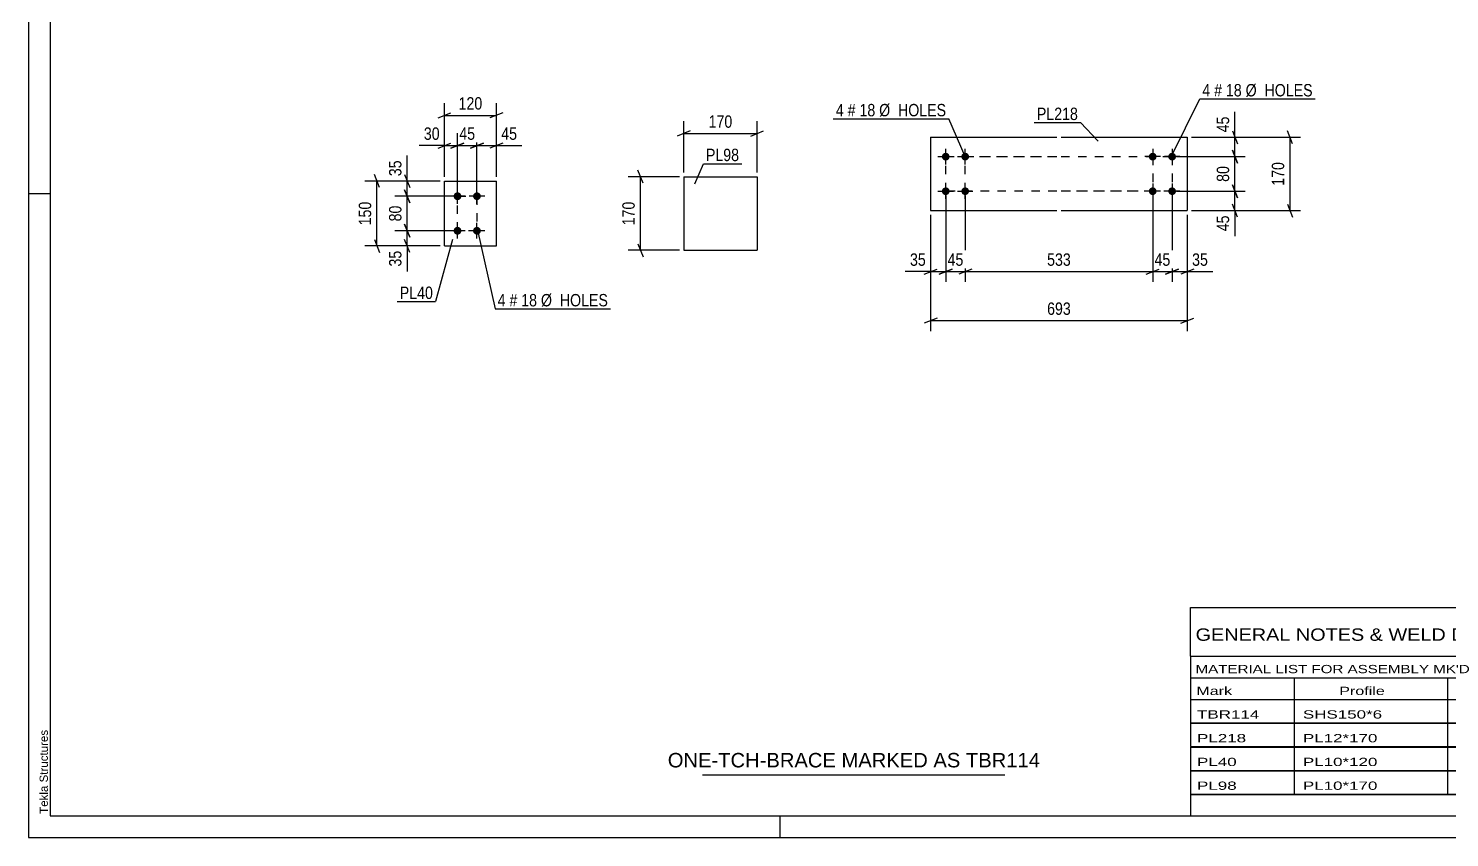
# Model space of a CAD drawing. Header units: millimetres. Extents: x 0 to 594, y 0 to 420.
# Drawn here: x 0 to 328.9, y 0 to 187.3 of the extents above; entities that cross this region are included whole.
import ezdxf

# ---------------------------------------------------------------- set-up
doc = ezdxf.new("R2010")
doc.units = ezdxf.units.MM
doc.linetypes.add('DXK_LINE_DOT2', pattern=[3.9198, 1.9599, -1.9599])
doc.styles.add('Arial', font='ARIAL.TTF', dxfattribs={"height": 0.2})
doc.styles.add('Arial Narrow', font='ARIALN.TTF', dxfattribs={"height": 0.2})

# ---------------------------------------------------------------- blocks, each defined once
blk = doc.blocks.new('Unknown-580870984-1129')
at = {"color": 5, "linetype": 'Continuous'}
for p, q in [((0, 420), (0, 0)), ((5, 415), (5, 5)), ((5, 149), (0, 149)), ((5, 5), (589, 5)), ((174, 0), (174, 5)), ((0, 0), (594, 0))]:
    blk.add_line(p, q, dxfattribs=at)
at = {"color": 174, "linetype": 'Continuous', "style": 'Arial'}
blk.add_text('Tekla Structures', height=1.9102, rotation=90, dxfattribs=at).set_placement((4.5, 5.5))
blk = doc.blocks.new('Part-580870984-3525 - 3524')
at = {"color": 2, "linetype": 'Continuous'}
for p, q in [((208.83, 162.14), (208.83, 145.14)), ((208.83, 162.14), (238.03, 162.14)), ((239.03, 162.14), (268.23, 162.14)), ((268.23, 162.14), (268.23, 145.14)), ((208.83, 145.14), (238.03, 145.14)), ((239.03, 145.14), (268.23, 145.14))]:
    blk.add_line(p, q, dxfattribs=at)
blk = doc.blocks.new('Bolt-580870984-3526 - 3524')
at = {"linetype": 'Continuous'}
for points in [[(260.23, 156.74, -1), (260.23, 158.54, -1)], [(264.73, 156.74, -1), (264.73, 158.54, -1)], [(260.23, 148.74, -1), (260.23, 150.54, -1)], [(264.73, 148.74, -1), (264.73, 150.54, -1)]]:
    blk.add_hatch(color=1, dxfattribs=at).paths.add_polyline_path(points)
at = {"color": 1, "linetype": 'Continuous'}
for p, q in [((260.23, 159.44), (260.23, 155.84)), ((264.73, 159.44), (264.73, 155.84)), ((262.03, 157.64), (258.43, 157.64)), ((266.53, 157.64), (262.93, 157.64)), ((260.23, 151.44), (260.23, 147.84)), ((264.73, 151.44), (264.73, 147.84)), ((262.03, 149.64), (258.43, 149.64)), ((266.53, 149.64), (262.93, 149.64))]:
    blk.add_line(p, q, dxfattribs=at)
blk = doc.blocks.new('Bolt-580870984-3527 - 3524')
at = {"linetype": 'Continuous'}
for points in [[(212.33, 158.54, -1), (212.33, 156.74, -1)], [(216.83, 158.54, -1), (216.83, 156.74, -1)], [(212.33, 150.54, -1), (212.33, 148.74, -1)], [(216.83, 150.54, -1), (216.83, 148.74, -1)]]:
    blk.add_hatch(color=1, dxfattribs=at).paths.add_polyline_path(points)
at = {"color": 1, "linetype": 'Continuous'}
for p, q in [((212.33, 155.84), (212.33, 159.44)), ((216.83, 155.84), (216.83, 159.44)), ((210.53, 157.64), (214.13, 157.64)), ((215.03, 157.64), (218.63, 157.64)), ((212.33, 147.84), (212.33, 151.44)), ((216.83, 147.84), (216.83, 151.44)), ((210.53, 149.64), (214.13, 149.64)), ((215.03, 149.64), (218.63, 149.64))]:
    blk.add_line(p, q, dxfattribs=at)
blk = doc.blocks.new('Part-580870984-2165 - 2159')
at = {"color": 2, "linetype": 'Continuous'}
for p, q in [((96.31, 136.98), (96.31, 151.98)), ((96.31, 151.98), (108.31, 151.98)), ((108.31, 136.98), (108.31, 151.98)), ((96.31, 136.98), (96.31, 136.98)), ((96.31, 136.98), (108.31, 136.98)), ((108.31, 136.98), (108.31, 136.98))]:
    blk.add_line(p, q, dxfattribs=at)
at = {"color": 7, "linetype": 'DXK_LINE_DOT2'}
for p, q in [((96.31, 151.98), (108.31, 151.98)), ((96.31, 136.98), (96.31, 136.98)), ((96.31, 136.98), (108.31, 136.98)), ((108.31, 136.98), (108.31, 136.98))]:
    blk.add_line(p, q, dxfattribs=at)
blk = doc.blocks.new('Bolt-580870984-2198 - 2159')
at = {"linetype": 'Continuous'}
for points in [[(99.31, 147.58), (99.13, 147.6), (98.95, 147.66), (98.79, 147.75), (98.65, 147.88), (98.54, 148.03), (98.46, 148.2), (98.42, 148.39), (98.42, 148.58), (98.46, 148.76), (98.54, 148.93), (98.65, 149.08), (98.79, 149.21), (98.95, 149.3), (99.13, 149.36), (99.31, 149.38), (99.5, 149.36), (99.68, 149.3), (99.84, 149.21), (99.98, 149.08), (100.09, 148.93), (100.17, 148.76), (100.21, 148.58), (100.21, 148.39), (100.17, 148.2), (100.09, 148.03), (99.98, 147.88), (99.84, 147.75), (99.68, 147.66), (99.5, 147.6)], [(103.81, 147.58), (103.63, 147.6), (103.45, 147.66), (103.29, 147.75), (103.15, 147.88), (103.04, 148.03), (102.96, 148.2), (102.92, 148.39), (102.92, 148.58), (102.96, 148.76), (103.04, 148.93), (103.15, 149.08), (103.29, 149.21), (103.45, 149.3), (103.63, 149.36), (103.81, 149.38), (104, 149.36), (104.18, 149.3), (104.34, 149.21), (104.48, 149.08), (104.59, 148.93), (104.67, 148.76), (104.71, 148.58), (104.71, 148.39), (104.67, 148.2), (104.59, 148.03), (104.48, 147.88), (104.34, 147.75), (104.18, 147.66), (104, 147.6)], [(99.31, 139.58), (99.13, 139.6), (98.95, 139.66), (98.79, 139.75), (98.65, 139.88), (98.54, 140.03), (98.46, 140.2), (98.42, 140.39), (98.42, 140.58), (98.46, 140.76), (98.54, 140.93), (98.65, 141.08), (98.79, 141.21), (98.95, 141.3), (99.13, 141.36), (99.31, 141.38), (99.5, 141.36), (99.68, 141.3), (99.84, 141.21), (99.98, 141.08), (100.09, 140.93), (100.17, 140.76), (100.21, 140.58), (100.21, 140.39), (100.17, 140.2), (100.09, 140.03), (99.98, 139.88), (99.84, 139.75), (99.68, 139.66), (99.5, 139.6)], [(103.81, 139.58), (103.63, 139.6), (103.45, 139.66), (103.29, 139.75), (103.15, 139.88), (103.04, 140.03), (102.96, 140.2), (102.92, 140.39), (102.92, 140.58), (102.96, 140.76), (103.04, 140.93), (103.15, 141.08), (103.29, 141.21), (103.45, 141.3), (103.63, 141.36), (103.81, 141.38), (104, 141.36), (104.18, 141.3), (104.34, 141.21), (104.48, 141.08), (104.59, 140.93), (104.67, 140.76), (104.71, 140.58), (104.71, 140.39), (104.67, 140.2), (104.59, 140.03), (104.48, 139.88), (104.34, 139.75), (104.18, 139.66), (104, 139.6)]]:
    blk.add_hatch(color=1, dxfattribs=at).paths.add_polyline_path(points)
at = {"color": 1, "linetype": 'Continuous'}
for p, q in [((101.11, 148.48), (97.51, 148.48)), ((99.31, 146.68), (99.31, 150.28)), ((105.61, 148.48), (102.01, 148.48)), ((103.81, 146.68), (103.81, 150.28)), ((99.31, 138.68), (99.31, 142.28)), ((103.81, 138.68), (103.81, 142.28)), ((101.11, 140.48), (97.51, 140.48)), ((105.61, 140.48), (102.01, 140.48))]:
    blk.add_line(p, q, dxfattribs=at)
blk = doc.blocks.new('Part-580870984-2402 - 2396')
at = {"color": 2, "linetype": 'Continuous'}
for p, q in [((151.68, 152.98), (151.68, 135.98)), ((151.68, 152.98), (168.68, 152.98)), ((168.68, 152.98), (168.68, 135.98)), ((151.68, 135.98), (168.68, 135.98))]:
    blk.add_line(p, q, dxfattribs=at)
blk = doc.blocks.new('Rectangle-580870984-3702 - 3524')
at = {"color": 1, "linetype": 'DXK_LINE_DOT2'}
for p, q in [((212.33, 157.64), (238.03, 157.64)), ((212.33, 149.64), (212.33, 157.64)), ((239.03, 157.64), (264.73, 157.64)), ((264.73, 157.64), (264.73, 149.64)), ((238.03, 149.64), (212.33, 149.64)), ((264.73, 149.64), (239.03, 149.64))]:
    blk.add_line(p, q, dxfattribs=at)
blk = doc.blocks.new('Rectangle-580870984-2382 - 2159')
at = {"color": 1, "linetype": 'DXK_LINE_DOT2'}
blk.add_lwpolyline([(99.31, 148.48), (103.81, 148.48), (103.81, 140.48), (99.31, 140.48), (99.31, 148.48)], close=True, dxfattribs=at)
blk = doc.blocks.new('Rectangle-580870984-3712 - 3524')
at = {"color": 1, "linetype": 'DXK_LINE_DOT2'}
for p, q in [((216.83, 157.64), (238.03, 157.64)), ((216.83, 149.64), (216.83, 157.64)), ((239.03, 157.64), (260.23, 157.64)), ((260.23, 157.64), (260.23, 149.64)), ((238.03, 149.64), (216.83, 149.64)), ((260.23, 149.64), (239.03, 149.64))]:
    blk.add_line(p, q, dxfattribs=at)
blk = doc.blocks.new('StraightDimension-580870984-3532 - 3524')
at = {"color": 7, "linetype": 'Continuous'}
for p, q in [((264.73, 148.64), (264.73, 128.63)), ((268.23, 144.14), (268.23, 128.63)), ((263.23, 130.43), (266.23, 131.63)), ((269.73, 131.63), (266.73, 130.43)), ((264.73, 131.03), (268.23, 131.03))]:
    blk.add_line(p, q, dxfattribs=at)
at = {"color": 0}
blk.add_wipeout([(273.61, 131.78), (273.61, 135.98), (268.75, 135.98), (268.75, 131.78)], dxfattribs=at)
at = {"color": 7, "linetype": 'Continuous'}
blk.add_line((268.23, 131.03), (274.14, 131.03), dxfattribs=at)
blk.add_line((268.23, 131.03), (274.14, 131.03), dxfattribs=at)
at = {"color": 3, "style": 'Arial Narrow'}
blk.add_text('35', height=2.863, dxfattribs=at).set_placement((269.35, 132.38))
blk = doc.blocks.new('StraightDimension-580870984-3533 - 3524')
at = {"color": 7, "linetype": 'Continuous'}
for p, q in [((260.23, 148.64), (260.23, 128.63)), ((264.73, 148.64), (264.73, 128.63)), ((258.73, 130.43), (261.73, 131.63)), ((266.23, 131.63), (263.23, 130.43)), ((260.23, 131.03), (264.73, 131.03))]:
    blk.add_line(p, q, dxfattribs=at)
at = {"color": 0}
blk.add_wipeout([(264.91, 131.78), (264.91, 135.98), (260.05, 135.98), (260.05, 131.78)], dxfattribs=at)
at = {"color": 3, "style": 'Arial Narrow'}
blk.add_text('45', height=2.863, dxfattribs=at).set_placement((260.65, 132.38))
blk = doc.blocks.new('StraightDimension-580870984-3534 - 3524')
at = {"color": 7, "linetype": 'Continuous'}
for p, q in [((216.83, 148.64), (216.83, 128.63)), ((260.23, 148.64), (260.23, 128.63)), ((218.33, 131.63), (215.33, 130.43)), ((258.73, 130.43), (261.73, 131.63)), ((216.83, 131.03), (260.23, 131.03))]:
    blk.add_line(p, q, dxfattribs=at)
at = {"color": 0}
blk.add_wipeout([(241.87, 131.78), (241.87, 135.98), (235.19, 135.98), (235.19, 131.78)], dxfattribs=at)
at = {"color": 3, "style": 'Arial Narrow'}
blk.add_text('533', height=2.863, dxfattribs=at).set_placement((235.79, 132.38))
blk = doc.blocks.new('StraightDimension-580870984-3535 - 3524')
at = {"color": 7, "linetype": 'Continuous'}
for p, q in [((212.33, 148.64), (212.33, 128.63)), ((216.83, 148.64), (216.83, 128.63)), ((210.83, 130.43), (213.83, 131.63)), ((218.33, 131.63), (215.33, 130.43)), ((212.33, 131.03), (216.83, 131.03))]:
    blk.add_line(p, q, dxfattribs=at)
at = {"color": 0}
blk.add_wipeout([(217.01, 131.78), (217.01, 135.98), (212.15, 135.98), (212.15, 131.78)], dxfattribs=at)
at = {"color": 3, "style": 'Arial Narrow'}
blk.add_text('45', height=2.863, dxfattribs=at).set_placement((212.75, 132.38))
blk = doc.blocks.new('StraightDimension-580870984-3536 - 3524')
at = {"color": 7, "linetype": 'Continuous'}
for p, q in [((212.33, 148.64), (212.33, 128.63)), ((208.83, 144.14), (208.83, 128.63)), ((207.33, 130.43), (210.33, 131.63)), ((213.83, 131.63), (210.83, 130.43)), ((208.83, 131.03), (212.33, 131.03))]:
    blk.add_line(p, q, dxfattribs=at)
at = {"color": 0}
blk.add_wipeout([(208.3, 131.78), (208.3, 135.98), (203.45, 135.98), (203.45, 131.78)], dxfattribs=at)
at = {"color": 7, "linetype": 'Continuous'}
blk.add_line((208.83, 131.03), (202.92, 131.03), dxfattribs=at)
blk.add_line((208.83, 131.03), (202.92, 131.03), dxfattribs=at)
at = {"color": 3, "style": 'Arial Narrow'}
blk.add_text('35', height=2.863, dxfattribs=at).set_placement((204.05, 132.38))
blk = doc.blocks.new('StraightDimension-580870984-3552 - 3524')
at = {"color": 7, "linetype": 'Continuous'}
for p, q in [((208.83, 144.14), (208.83, 117.27)), ((268.23, 144.14), (268.23, 117.27)), ((210.33, 120.27), (207.33, 119.07)), ((208.83, 119.67), (268.23, 119.67)), ((266.73, 119.07), (269.73, 120.27))]:
    blk.add_line(p, q, dxfattribs=at)
at = {"color": 0}
blk.add_wipeout([(241.87, 120.42), (241.87, 124.62), (235.19, 124.62), (235.19, 120.42)], dxfattribs=at)
at = {"color": 3, "style": 'Arial Narrow'}
blk.add_text('693', height=2.863, dxfattribs=at).set_placement((235.79, 121.02))
blk = doc.blocks.new('StraightDimension-580870984-3572 - 3524')
at = {"color": 7, "linetype": 'Continuous'}
for p, q in [((269.23, 162.14), (294.41, 162.14)), ((292.61, 160.64), (291.41, 163.64)), ((292.01, 145.14), (292.01, 162.14)), ((269.23, 145.14), (294.41, 145.14)), ((291.41, 146.64), (292.61, 143.64))]:
    blk.add_line(p, q, dxfattribs=at)
at = {"color": 0}
blk.add_wipeout([(291.26, 156.98), (287.06, 156.98), (287.06, 150.3), (291.26, 150.3)], dxfattribs=at)
at = {"color": 3, "style": 'Arial Narrow'}
blk.add_text('170', height=2.863, rotation=90.0002, dxfattribs=at).set_placement((290.66, 150.9))
blk = doc.blocks.new('StraightDimension-580870984-3674 - 3524')
at = {"color": 7, "linetype": 'Continuous'}
for p, q in [((269.23, 162.14), (281.67, 162.14)), ((278.67, 163.64), (279.87, 160.64)), ((279.27, 157.64), (279.27, 162.14)), ((279.87, 156.14), (278.67, 159.14)), ((265.73, 157.64), (281.67, 157.64))]:
    blk.add_line(p, q, dxfattribs=at)
at = {"color": 0}
blk.add_wipeout([(278.52, 167.52), (274.32, 167.52), (274.32, 162.67), (278.52, 162.67)], dxfattribs=at)
at = {"color": 7, "linetype": 'Continuous'}
blk.add_line((279.27, 162.14), (279.27, 168.05), dxfattribs=at)
blk.add_line((279.27, 162.14), (279.27, 168.05), dxfattribs=at)
at = {"color": 3, "style": 'Arial Narrow'}
blk.add_text('45', height=2.863, rotation=90.0002, dxfattribs=at).set_placement((277.92, 163.27))
blk = doc.blocks.new('StraightDimension-580870984-3675 - 3524')
at = {"color": 7, "linetype": 'Continuous'}
for p, q in [((278.67, 159.14), (279.87, 156.14)), ((265.73, 157.64), (281.67, 157.64)), ((279.27, 149.64), (279.27, 157.64)), ((265.73, 149.64), (281.67, 149.64)), ((279.87, 148.14), (278.67, 151.14))]:
    blk.add_line(p, q, dxfattribs=at)
at = {"color": 0}
blk.add_wipeout([(278.52, 156.07), (274.32, 156.07), (274.32, 151.21), (278.52, 151.21)], dxfattribs=at)
at = {"color": 3, "style": 'Arial Narrow'}
blk.add_text('80', height=2.863, rotation=90.0002, dxfattribs=at).set_placement((277.92, 151.81))
blk = doc.blocks.new('StraightDimension-580870984-3676 - 3524')
at = {"color": 7, "linetype": 'Continuous'}
for p, q in [((265.73, 149.64), (281.67, 149.64)), ((278.67, 151.14), (279.87, 148.14)), ((279.27, 145.14), (279.27, 149.64)), ((269.23, 145.14), (281.67, 145.14)), ((279.87, 143.64), (278.67, 146.64))]:
    blk.add_line(p, q, dxfattribs=at)
at = {"color": 0}
blk.add_wipeout([(278.52, 144.62), (274.32, 144.62), (274.32, 139.76), (278.52, 139.76)], dxfattribs=at)
at = {"color": 7, "linetype": 'Continuous'}
blk.add_line((279.27, 145.14), (279.27, 139.24), dxfattribs=at)
blk.add_line((279.27, 145.14), (279.27, 139.24), dxfattribs=at)
at = {"color": 3, "style": 'Arial Narrow'}
blk.add_text('45', height=2.863, rotation=90.0002, dxfattribs=at).set_placement((277.92, 140.36))
blk = doc.blocks.new('StraightDimension-580870984-2275 - 2159')
at = {"color": 7, "linetype": 'Continuous'}
for p, q in [((95.31, 151.98), (84.83, 151.98)), ((87.08, 153.48), (88.28, 150.48)), ((87.68, 148.48), (87.68, 151.98)), ((98.31, 148.48), (84.83, 148.48)), ((88.28, 146.98), (87.08, 149.98))]:
    blk.add_line(p, q, dxfattribs=at)
at = {"color": 0}
blk.add_wipeout([(86.93, 157.36), (82.73, 157.36), (82.73, 152.51), (86.93, 152.51)], dxfattribs=at)
at = {"color": 7, "linetype": 'Continuous'}
blk.add_line((87.68, 151.98), (87.68, 157.89), dxfattribs=at)
blk.add_line((87.68, 151.98), (87.68, 157.89), dxfattribs=at)
at = {"color": 3, "style": 'Arial Narrow'}
blk.add_text('35', height=2.863, rotation=90.0002, dxfattribs=at).set_placement((86.33, 153.11))
blk = doc.blocks.new('StraightDimension-580870984-2298 - 2159')
at = {"color": 7, "linetype": 'Continuous'}
for p, q in [((87.08, 141.98), (88.28, 138.98)), ((98.31, 140.48), (84.83, 140.48)), ((88.28, 135.48), (87.08, 138.48)), ((87.68, 136.98), (87.68, 140.48)), ((95.31, 136.98), (84.83, 136.98))]:
    blk.add_line(p, q, dxfattribs=at)
at = {"color": 0}
blk.add_wipeout([(86.93, 136.46), (82.73, 136.46), (82.73, 131.6), (86.93, 131.6)], dxfattribs=at)
at = {"color": 7, "linetype": 'Continuous'}
blk.add_line((87.68, 136.98), (87.68, 131.08), dxfattribs=at)
blk.add_line((87.68, 136.98), (87.68, 131.08), dxfattribs=at)
at = {"color": 3, "style": 'Arial Narrow'}
blk.add_text('35', height=2.863, rotation=90.0002, dxfattribs=at).set_placement((86.33, 132.2))
blk = doc.blocks.new('StraightDimension-580870984-2329 - 2159')
at = {"color": 7, "linetype": 'Continuous'}
for p, q in [((103.81, 149.48), (103.81, 163.04)), ((108.31, 152.98), (108.31, 163.04)), ((102.31, 159.59), (105.31, 160.79)), ((103.81, 160.19), (108.31, 160.19)), ((109.81, 160.79), (106.81, 159.59))]:
    blk.add_line(p, q, dxfattribs=at)
at = {"color": 0}
blk.add_wipeout([(113.7, 160.94), (113.7, 165.14), (108.84, 165.14), (108.84, 160.94)], dxfattribs=at)
at = {"color": 7, "linetype": 'Continuous'}
blk.add_line((108.31, 160.19), (114.22, 160.19), dxfattribs=at)
blk.add_line((108.31, 160.19), (114.22, 160.19), dxfattribs=at)
at = {"color": 3, "style": 'Arial Narrow'}
blk.add_text('45', height=2.863, dxfattribs=at).set_placement((109.44, 161.54))
blk = doc.blocks.new('StraightDimension-580870984-2288 - 2159')
at = {"color": 7, "linetype": 'Continuous'}
for p, q in [((98.31, 148.48), (84.83, 148.48)), ((87.08, 149.98), (88.28, 146.98)), ((87.68, 140.48), (87.68, 148.48)), ((88.28, 138.98), (87.08, 141.98)), ((98.31, 140.48), (84.83, 140.48))]:
    blk.add_line(p, q, dxfattribs=at)
at = {"color": 0}
blk.add_wipeout([(86.93, 146.91), (82.73, 146.91), (82.73, 142.05), (86.93, 142.05)], dxfattribs=at)
at = {"color": 3, "style": 'Arial Narrow'}
blk.add_text('80', height=2.863, rotation=90.0002, dxfattribs=at).set_placement((86.33, 142.65))
blk = doc.blocks.new('StraightDimension-580870984-2312 - 2159')
at = {"color": 7, "linetype": 'Continuous'}
for p, q in [((95.31, 151.98), (77.83, 151.98)), ((81.28, 150.48), (80.08, 153.48)), ((80.68, 136.98), (80.68, 151.98)), ((80.08, 138.48), (81.28, 135.48)), ((95.31, 136.98), (77.83, 136.98))]:
    blk.add_line(p, q, dxfattribs=at)
at = {"color": 0}
blk.add_wipeout([(79.93, 147.82), (75.73, 147.82), (75.73, 141.14), (79.93, 141.14)], dxfattribs=at)
at = {"color": 3, "style": 'Arial Narrow'}
blk.add_text('150', height=2.863, rotation=90.0002, dxfattribs=at).set_placement((79.33, 141.74))
blk = doc.blocks.new('StraightDimension-580870984-2342 - 2159')
at = {"color": 7, "linetype": 'Continuous'}
for p, q in [((99.31, 149.48), (99.31, 163.04)), ((103.81, 149.48), (103.81, 163.04)), ((97.81, 159.59), (100.81, 160.79)), ((99.31, 160.19), (103.81, 160.19)), ((105.31, 160.79), (102.31, 159.59))]:
    blk.add_line(p, q, dxfattribs=at)
at = {"color": 0}
blk.add_wipeout([(103.99, 160.94), (103.99, 165.14), (99.14, 165.14), (99.14, 160.94)], dxfattribs=at)
at = {"color": 3, "style": 'Arial Narrow'}
blk.add_text('45', height=2.863, dxfattribs=at).set_placement((99.74, 161.54))
blk = doc.blocks.new('StraightDimension-580870984-2352 - 2159')
at = {"color": 7, "linetype": 'Continuous'}
for p, q in [((96.31, 152.98), (96.31, 163.04)), ((99.31, 149.48), (99.31, 163.04)), ((94.81, 159.59), (97.81, 160.79)), ((96.31, 160.19), (99.31, 160.19)), ((100.81, 160.79), (97.81, 159.59))]:
    blk.add_line(p, q, dxfattribs=at)
at = {"color": 0}
blk.add_wipeout([(95.79, 160.94), (95.79, 165.14), (90.93, 165.14), (90.93, 160.94)], dxfattribs=at)
at = {"color": 7, "linetype": 'Continuous'}
blk.add_line((96.31, 160.19), (90.41, 160.19), dxfattribs=at)
blk.add_line((96.31, 160.19), (90.41, 160.19), dxfattribs=at)
at = {"color": 3, "style": 'Arial Narrow'}
blk.add_text('30', height=2.863, dxfattribs=at).set_placement((91.53, 161.54))
blk = doc.blocks.new('StraightDimension-580870984-2366 - 2159')
at = {"color": 7, "linetype": 'Continuous'}
for p, q in [((94.81, 166.59), (97.81, 167.79)), ((96.31, 152.98), (96.31, 170.04)), ((109.81, 167.79), (106.81, 166.59)), ((108.31, 152.98), (108.31, 170.04)), ((96.31, 167.19), (108.31, 167.19))]:
    blk.add_line(p, q, dxfattribs=at)
at = {"color": 0}
blk.add_wipeout([(105.66, 167.94), (105.66, 172.14), (98.97, 172.14), (98.97, 167.94)], dxfattribs=at)
at = {"color": 3, "style": 'Arial Narrow'}
blk.add_text('120', height=2.863, dxfattribs=at).set_placement((99.57, 168.54))
blk = doc.blocks.new('StraightDimension-580870984-2404 - 2396')
at = {"color": 7, "linetype": 'Continuous'}
for p, q in [((151.68, 153.98), (151.68, 165.83)), ((168.68, 153.98), (168.68, 165.83)), ((153.18, 163.58), (150.18, 162.38)), ((151.68, 162.98), (168.68, 162.98)), ((167.18, 162.38), (170.18, 163.58))]:
    blk.add_line(p, q, dxfattribs=at)
at = {"color": 0}
blk.add_wipeout([(163.52, 163.73), (163.52, 167.93), (156.84, 167.93), (156.84, 163.73)], dxfattribs=at)
at = {"color": 3, "style": 'Arial Narrow'}
blk.add_text('170', height=2.863, dxfattribs=at).set_placement((157.44, 164.33))
blk = doc.blocks.new('StraightDimension-580870984-2415 - 2396')
at = {"color": 7, "linetype": 'Continuous'}
for p, q in [((150.68, 152.98), (138.83, 152.98)), ((142.28, 151.48), (141.08, 154.48)), ((141.68, 135.98), (141.68, 152.98)), ((150.68, 135.98), (138.83, 135.98)), ((141.08, 137.48), (142.28, 134.48))]:
    blk.add_line(p, q, dxfattribs=at)
at = {"color": 0}
blk.add_wipeout([(140.93, 147.82), (136.73, 147.82), (136.73, 141.14), (140.93, 141.14)], dxfattribs=at)
at = {"color": 3, "style": 'Arial Narrow'}
blk.add_text('170', height=2.863, rotation=90.0002, dxfattribs=at).set_placement((140.33, 141.74))
blk = doc.blocks.new('Unknown-580870984-4446')
at = {"color": 7, "linetype": 'Continuous'}
blk.add_line((156, 14.5), (226, 14.5), dxfattribs=at)
at = {"color": 7, "style": 'Arial'}
blk.add_text('ONE-TCH-BRACE MARKED AS TBR114', height=3.3428, dxfattribs=at).set_placement((147.99, 16.25))
blk = doc.blocks.new('Unknown-580870984-4445')
at = {"color": 7, "linetype": 'Continuous'}
for p, q in [((269, 53.25), (429, 53.25)), ((269, 42), (269, 53.25)), ((429, 53.25), (429, 42)), ((269, 42), (429, 42)), ((269, 42), (269, 37)), ((429, 42), (429, 37)), ((269, 37), (429, 37)), ((269, 37), (269, 32)), ((293, 37), (293, 32)), ((328.5, 37), (328.5, 32)), ((354.5, 37), (354.5, 32)), ((367.5, 37), (367.5, 32)), ((385, 37), (385, 32)), ((407, 37), (407, 32)), ((429, 37), (429, 32)), ((269, 32), (429, 32)), ((269, 31.95), (269, 26.55)), ((269, 31.95), (429, 31.95)), ((293, 32), (293, 26.5)), ((328.5, 32), (328.5, 26.5)), ((354.5, 32), (354.5, 26.5)), ((367.5, 32), (367.5, 26.5)), ((385, 32), (385, 26.5)), ((407, 32), (407, 26.5)), ((429, 31.95), (429, 26.55)), ((269, 26.55), (429, 26.55)), ((269, 26.45), (269, 21.05)), ((269, 26.45), (429, 26.45)), ((293, 26.5), (293, 21)), ((328.5, 26.5), (328.5, 21)), ((354.5, 26.5), (354.5, 21)), ((367.5, 26.5), (367.5, 21)), ((385, 26.5), (385, 21)), ((407, 26.5), (407, 21)), ((429, 26.45), (429, 21.05)), ((269, 21.05), (429, 21.05)), ((269, 20.95), (269, 15.55)), ((269, 20.95), (429, 20.95)), ((293, 21), (293, 15.5)), ((328.5, 21), (328.5, 15.5)), ((354.5, 21), (354.5, 15.5)), ((367.5, 21), (367.5, 15.5)), ((385, 21), (385, 15.5)), ((407, 21), (407, 15.5)), ((429, 20.95), (429, 15.55)), ((269, 15.55), (429, 15.55)), ((269, 15.45), (269, 10.05)), ((269, 15.45), (429, 15.45)), ((293, 15.5), (293, 10)), ((328.5, 15.5), (328.5, 10)), ((354.5, 15.5), (354.5, 10)), ((367.5, 15.5), (367.5, 10)), ((385, 15.5), (385, 10)), ((407, 15.5), (407, 10)), ((429, 15.45), (429, 10.05)), ((269, 10.05), (429, 10.05)), ((269, 10), (429, 10)), ((269, 10), (269, 5)), ((385, 10), (385, 5)), ((407, 10), (407, 5)), ((429, 10), (429, 5)), ((269, 5), (429, 5))]:
    blk.add_line(p, q, dxfattribs=at)
at = {"color": 7, "style": 'Arial Narrow'}
for s, height, width, p in [('GENERAL NOTES & WELD DETAILS :', 2.8633, 1.4, (270.15, 45.56)), ('REFER TYP DRAWING TYP-01', 1.9089, 1.6, (353.7, 45.66)), ("MATERIAL LIST FOR ASSEMBLY MK'D", 1.9089, 1.6, (270.15, 38.06)), ('TBR114', 1.909, 1.794707, (361.59, 37.97)), ('1', 1.91, 1.794707, (391.08, 38.06)), ('No. Required', 1.9089, 1.6, (400.41, 38.06)), ('Mark', 1.909, 1.7, (270.34, 33)), ('Profile', 1.909, 1.7, (303.41, 33)), ('Material', 1.909, 1.7, (333.54, 33.06)), ('No.', 1.909, 1.7, (358.5, 33.06)), ('Length', 1.909, 1.7, (369, 33.06)), ('Area', 1.909, 1.7, (391.5, 33.06)), ('Weight', 1.909, 1.7, (411, 33.06))]:
    blk.add_text(s, height=height, dxfattribs=dict(at, width=width)).set_placement(p)
at = {"color": 7, "linetype": 'Continuous', "style": 'Arial Narrow'}
for s, height, width, p in [('TBR114', 1.909, 1.794707, (270.5, 27.56)), ('SHS150*6', 1.909, 1.794707, (295, 27.56)), ('E350', 1.909, 1.794707, (334.74, 27.56)), ('1', 1.91, 1.794707, (358.86, 27.56)), ('5157', 1.909, 1.794707, (371.58, 27.56)), ('3.1', 1.909, 1.794707, (395.32, 27.56)), ('139.5', 1.909, 1.794707, (411.96, 27.56)), ('PL218', 1.909, 1.794707, (270.5, 22.06)), ('PL12*170', 1.909, 1.794707, (295, 22.06)), ('E350', 1.909, 1.794707, (334.74, 22.06)), ('1', 1.91, 1.794707, (358.86, 22.06)), ('693', 1.909, 1.794707, (373.77, 22.06)), ('0.3', 1.909, 1.794707, (395.32, 22.06)), ('11.1', 1.909, 1.794707, (414.14, 22.06)), ('PL40', 1.909, 1.794707, (270.5, 16.56)), ('PL10*120', 1.909, 1.794707, (295, 16.56)), ('E350', 1.909, 1.794707, (334.74, 16.56)), ('4', 1.91, 1.794707, (358.86, 16.56)), ('150', 1.909, 1.794707, (373.77, 16.56)), ('0.0', 1.909, 1.794707, (395.32, 16.56)), ('5.7', 1.909, 1.794707, (416.33, 16.56)), ('PL98', 1.909, 1.794707, (270.5, 11.06)), ('PL10*170', 1.909, 1.794707, (295, 11.06)), ('E350', 1.909, 1.794707, (334.74, 11.06)), ('2', 1.91, 1.794707, (358.86, 11.06)), ('170', 1.909, 1.794707, (373.77, 11.06)), ('0.1', 1.909, 1.794707, (395.32, 11.06)), ('4.5', 1.909, 1.794707, (416.33, 11.06)), ('Total', 1.909, 1.7, (371.33, 6.5)), ('3.6', 1.909, 1.794707, (394.83, 6.5)), ('160.8', 1.909, 1.794707, (411.96, 6.5))]:
    blk.add_text(s, height=height, dxfattribs=dict(at, width=width)).set_placement(p)
blk = doc.blocks.new('Mark-580870984-3575 - 3524')
at = {"color": 0}
blk.add_wipeout([(242.92, 166.12), (242.92, 169.12), (233.42, 169.12), (233.42, 166.12)], dxfattribs=at)
blk.add_wipeout([(242.92, 166.12), (242.92, 169.12), (233.42, 169.12), (233.42, 166.12)], dxfattribs=at)
at = {"color": 30, "linetype": 'Continuous'}
for p in [(232.82, 165.52), (247.58, 161.22)]:
    blk.add_line(p, (243.52, 165.52), dxfattribs=at)
at = {"color": 3, "style": 'Arial Narrow'}
blk.add_text('PL218', height=2.863, dxfattribs=at).set_placement((233.42, 166.12))
blk = doc.blocks.new('Mark-580870984-3578 - 3524')
at = {"color": 0}
blk.add_wipeout([(273.55, 171.59), (273.55, 174.59), (271.72, 174.59), (271.72, 171.59)], dxfattribs=at)
blk.add_wipeout([(273.55, 171.59), (273.55, 174.59), (271.72, 174.59), (271.72, 171.59)], dxfattribs=at)
at = {"color": 7, "linetype": 'Continuous'}
blk.add_line((264.53, 157.56), (271.12, 170.99), dxfattribs=at)
at = {"color": 0}
blk.add_wipeout([(276.28, 171.59), (276.28, 174.59), (274.45, 174.59), (274.45, 171.59)], dxfattribs=at)
blk.add_wipeout([(276.28, 171.59), (276.28, 174.59), (274.45, 174.59), (274.45, 171.59)], dxfattribs=at)
at = {"color": 3, "style": 'Arial Narrow'}
blk.add_text('4', height=2.86, dxfattribs=at).set_placement((271.72, 171.59))
at = {"color": 0}
blk.add_wipeout([(280.84, 171.59), (280.84, 174.59), (277.18, 174.59), (277.18, 171.59)], dxfattribs=at)
blk.add_wipeout([(280.84, 171.59), (280.84, 174.59), (277.18, 174.59), (277.18, 171.59)], dxfattribs=at)
at = {"color": 3, "style": 'Arial Narrow'}
blk.add_text('#', height=2.86, dxfattribs=at).set_placement((274.45, 171.59))
at = {"color": 0}
blk.add_wipeout([(297.26, 171.59), (297.26, 174.59), (281.74, 174.59), (281.74, 171.59)], dxfattribs=at)
blk.add_wipeout([(297.26, 171.59), (297.26, 174.59), (281.74, 174.59), (281.74, 171.59)], dxfattribs=at)
at = {"color": 7, "linetype": 'Continuous'}
blk.add_line((271.12, 170.99), (297.86, 170.99), dxfattribs=at)
at = {"color": 3, "style": 'Arial Narrow'}
for s, p in [('18', (277.18, 171.59)), ('Ø  HOLES', (281.74, 171.59))]:
    blk.add_text(s, height=2.863, dxfattribs=at).set_placement(p)
blk = doc.blocks.new('Mark-580870984-3579 - 3524')
at = {"color": 0}
blk.add_wipeout([(188.73, 166.98), (188.73, 169.98), (186.9, 169.98), (186.9, 166.98)], dxfattribs=at)
blk.add_wipeout([(188.73, 166.98), (188.73, 169.98), (186.9, 169.98), (186.9, 166.98)], dxfattribs=at)
blk.add_wipeout([(191.46, 166.98), (191.46, 169.98), (189.63, 169.98), (189.63, 166.98)], dxfattribs=at)
blk.add_wipeout([(191.46, 166.98), (191.46, 169.98), (189.63, 169.98), (189.63, 166.98)], dxfattribs=at)
at = {"color": 3, "style": 'Arial Narrow'}
blk.add_text('4', height=2.86, dxfattribs=at).set_placement((186.9, 166.98))
at = {"color": 0}
blk.add_wipeout([(196.01, 166.98), (196.01, 169.98), (192.36, 169.98), (192.36, 166.98)], dxfattribs=at)
blk.add_wipeout([(196.01, 166.98), (196.01, 169.98), (192.36, 169.98), (192.36, 166.98)], dxfattribs=at)
at = {"color": 3, "style": 'Arial Narrow'}
blk.add_text('#', height=2.86, dxfattribs=at).set_placement((189.63, 166.98))
at = {"color": 0}
blk.add_wipeout([(212.44, 166.98), (212.44, 169.98), (196.91, 169.98), (196.91, 166.98)], dxfattribs=at)
blk.add_wipeout([(212.44, 166.98), (212.44, 169.98), (196.91, 169.98), (196.91, 166.98)], dxfattribs=at)
at = {"color": 7, "linetype": 'Continuous'}
for p in [(186.3, 166.38), (216.83, 157.64)]:
    blk.add_line(p, (213.04, 166.38), dxfattribs=at)
at = {"color": 3, "style": 'Arial Narrow'}
for s, p in [('18', (192.36, 166.98)), ('Ø  HOLES', (196.91, 166.98))]:
    blk.add_text(s, height=2.863, dxfattribs=at).set_placement(p)
blk = doc.blocks.new('Mark-580870984-2161 - 2159')
at = {"color": 0}
blk.add_wipeout([(93.64, 124.69), (93.64, 127.69), (85.96, 127.69), (85.96, 124.69)], dxfattribs=at)
blk.add_wipeout([(93.64, 124.69), (93.64, 127.69), (85.96, 127.69), (85.96, 124.69)], dxfattribs=at)
at = {"color": 30, "linetype": 'Continuous'}
for p in [(98.16, 138.49), (85.36, 124.09)]:
    blk.add_line(p, (94.24, 124.09), dxfattribs=at)
at = {"color": 3, "style": 'Arial Narrow'}
blk.add_text('PL40', height=2.863, dxfattribs=at).set_placement((85.96, 124.69))
blk = doc.blocks.new('Mark-580870984-2194 - 2159')
at = {"color": 0}
blk.add_wipeout([(110.44, 122.98), (110.44, 125.98), (108.61, 125.98), (108.61, 122.98)], dxfattribs=at)
blk.add_wipeout([(110.44, 122.98), (110.44, 125.98), (108.61, 125.98), (108.61, 122.98)], dxfattribs=at)
at = {"color": 7, "linetype": 'Continuous'}
blk.add_line((103.93, 140.63), (108.01, 122.38), dxfattribs=at)
at = {"color": 0}
blk.add_wipeout([(113.17, 122.98), (113.17, 125.98), (111.34, 125.98), (111.34, 122.98)], dxfattribs=at)
blk.add_wipeout([(113.17, 122.98), (113.17, 125.98), (111.34, 125.98), (111.34, 122.98)], dxfattribs=at)
at = {"color": 3, "style": 'Arial Narrow'}
blk.add_text('4', height=2.86, dxfattribs=at).set_placement((108.61, 122.98))
at = {"color": 0}
blk.add_wipeout([(117.73, 122.98), (117.73, 125.98), (114.07, 125.98), (114.07, 122.98)], dxfattribs=at)
blk.add_wipeout([(117.73, 122.98), (117.73, 125.98), (114.07, 125.98), (114.07, 122.98)], dxfattribs=at)
at = {"color": 3, "style": 'Arial Narrow'}
blk.add_text('#', height=2.86, dxfattribs=at).set_placement((111.34, 122.98))
at = {"color": 0}
blk.add_wipeout([(134.15, 122.98), (134.15, 125.98), (118.63, 125.98), (118.63, 122.98)], dxfattribs=at)
blk.add_wipeout([(134.15, 122.98), (134.15, 125.98), (118.63, 125.98), (118.63, 122.98)], dxfattribs=at)
at = {"color": 7, "linetype": 'Continuous'}
blk.add_line((108.01, 122.38), (134.75, 122.38), dxfattribs=at)
at = {"color": 3, "style": 'Arial Narrow'}
for s, p in [('18', (114.07, 122.98)), ('Ø  HOLES', (118.63, 122.98))]:
    blk.add_text(s, height=2.863, dxfattribs=at).set_placement(p)
blk = doc.blocks.new('Mark-580870984-2398 - 2396')
at = {"color": 0}
blk.add_wipeout([(164.49, 156.61), (164.49, 159.61), (156.82, 159.61), (156.82, 156.61)], dxfattribs=at)
blk.add_wipeout([(164.49, 156.61), (164.49, 159.61), (156.82, 159.61), (156.82, 156.61)], dxfattribs=at)
at = {"color": 30, "linetype": 'Continuous'}
for p, q in [((154.26, 151.32), (156.22, 156.01)), ((156.22, 156.01), (165.09, 156.01))]:
    blk.add_line(p, q, dxfattribs=at)
at = {"color": 3, "style": 'Arial Narrow'}
blk.add_text('PL98', height=2.863, dxfattribs=at).set_placement((156.82, 156.61))

msp = doc.modelspace()

# ---------------------------------------------------------------- block references
for name in ['Unknown-580870984-1129', 'Part-580870984-3525 - 3524', 'Bolt-580870984-3527 - 3524', 'Bolt-580870984-3526 - 3524', 'Rectangle-580870984-3702 - 3524', 'Rectangle-580870984-3712 - 3524', 'Part-580870984-2165 - 2159', 'Part-580870984-2402 - 2396', 'Bolt-580870984-2198 - 2159', 'Rectangle-580870984-2382 - 2159', 'Unknown-580870984-4445', 'Unknown-580870984-4446']:
    msp.add_blockref(name, (0, 0))

# ---------------------------------------------------------------- next in the draw order: block references
for name in ['StraightDimension-580870984-2404 - 2396', 'Mark-580870984-3579 - 3524', 'Mark-580870984-3575 - 3524', 'StraightDimension-580870984-2329 - 2159', 'StraightDimension-580870984-2275 - 2159', 'StraightDimension-580870984-3532 - 3524', 'StraightDimension-580870984-2298 - 2159', 'Mark-580870984-2194 - 2159']:
    msp.add_blockref(name, (0, 0))

# ---------------------------------------------------------------- next in the draw order: block references
for name in ['Mark-580870984-2398 - 2396', 'StraightDimension-580870984-2415 - 2396', 'StraightDimension-580870984-2288 - 2159', 'StraightDimension-580870984-3533 - 3524']:
    msp.add_blockref(name, (0, 0))

# ---------------------------------------------------------------- next in the draw order: block references
for name in ['StraightDimension-580870984-2342 - 2159', 'StraightDimension-580870984-2312 - 2159', 'StraightDimension-580870984-3534 - 3524']:
    msp.add_blockref(name, (0, 0))

# ---------------------------------------------------------------- next in the draw order: block references
for name in ['StraightDimension-580870984-2352 - 2159', 'StraightDimension-580870984-3535 - 3524', 'Mark-580870984-2161 - 2159']:
    msp.add_blockref(name, (0, 0))

# ---------------------------------------------------------------- next in the draw order: block references
for name in ['StraightDimension-580870984-2366 - 2159', 'StraightDimension-580870984-3536 - 3524']:
    msp.add_blockref(name, (0, 0))

# ---------------------------------------------------------------- next in the draw order: block references
msp.add_blockref('StraightDimension-580870984-3552 - 3524', (0, 0))

# ---------------------------------------------------------------- next in the draw order: block references
msp.add_blockref('StraightDimension-580870984-3572 - 3524', (0, 0))

# ---------------------------------------------------------------- next in the draw order: block references
msp.add_blockref('StraightDimension-580870984-3674 - 3524', (0, 0))

# ---------------------------------------------------------------- next in the draw order: block references
msp.add_blockref('StraightDimension-580870984-3675 - 3524', (0, 0))

# ---------------------------------------------------------------- next in the draw order: block references
for name in ['Mark-580870984-3578 - 3524', 'StraightDimension-580870984-3676 - 3524']:
    msp.add_blockref(name, (0, 0))

doc.saveas('drawing.dxf')
